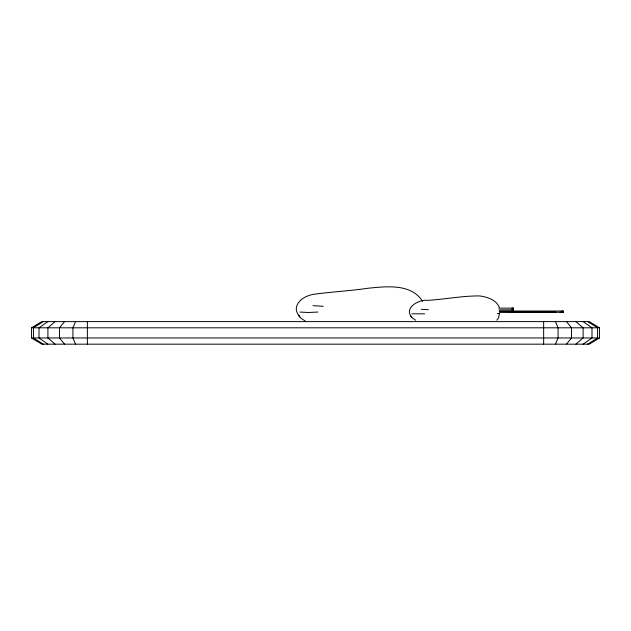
<?xml version="1.0" encoding="UTF-8"?>
<svg xmlns="http://www.w3.org/2000/svg" width="631" height="631" viewBox="0 0 631 631"><rect width="100%" height="100%" fill="white"/><g stroke="black" fill="none" stroke-linecap="round" stroke-linejoin="round"><path stroke-width="0.95" d="M499.429 313.852L498.443 318.119L496.826 320.169M75.554 321.605L72.928 327.812L72.928 337.964L75.554 344.171M555.446 344.171L558.072 337.964L558.072 327.812L555.446 321.605M566.457 344.171L571.536 337.964L571.536 327.812L566.457 321.605M64.575 321.605L59.464 327.812L59.464 337.964L64.575 344.171M55.102 321.605L47.917 327.812L47.917 337.964L55.102 344.171M575.898 344.171L583.107 337.964L583.107 327.812L575.898 321.605M47.861 321.605L39.019 327.812L39.019 337.964L47.861 344.171M583.139 344.171L591.981 337.964L591.981 327.812L583.139 321.605M43.302 321.605L33.459 327.812L33.459 337.964L43.302 344.171M587.698 344.171L597.541 337.964L597.541 327.812L587.698 321.605M31.55 327.812L41.756 321.605L589.267 321.605L599.45 327.812L599.45 337.964L589.267 344.171L41.756 344.171L31.55 337.964L31.55 327.812L599.45 327.812M498.75 313.607L499.72 313.441L497.394 313.552M317.953 312.045L308.401 312.487L299.914 312.069M424.647 313.812L411.862 313.82M511.899 308.125L513.531 308.125L498.695 308.125M499.105 309.837L513.539 309.837L511.899 309.837M499.168 311.028L563.357 311.028L562.197 311.028L562.395 311.604M499.437 311.667L556.305 312.242M499.405 312.242L563.365 312.242L560.044 312.242M31.55 337.964L599.45 337.964M421.177 309.277L428.433 309.75M313.055 305.649L323.285 306.319M415.655 320.209L412.177 317.874L410.923 316.06L411.798 317.243C403.359 307.825 419.11 299.165 427.779 300.34C445.044 299.323 462.113 295.821 479.45 295.923C486.903 296.854 496.226 299.686 499.271 307.289M305.27 321.069L300.372 317.779L298.597 315.216L299.835 316.88C297.367 314.057 295.545 310.436 296.531 306.603C298.763 299.441 305.964 295.963 312.858 294.393C331.18 291.837 349.7 290.97 368.023 288.249C386.275 286.442 411.207 283.287 422.581 301.366M543.646 321.605L543.646 344.171M87.386 321.605L87.386 344.171"/></g></svg>
